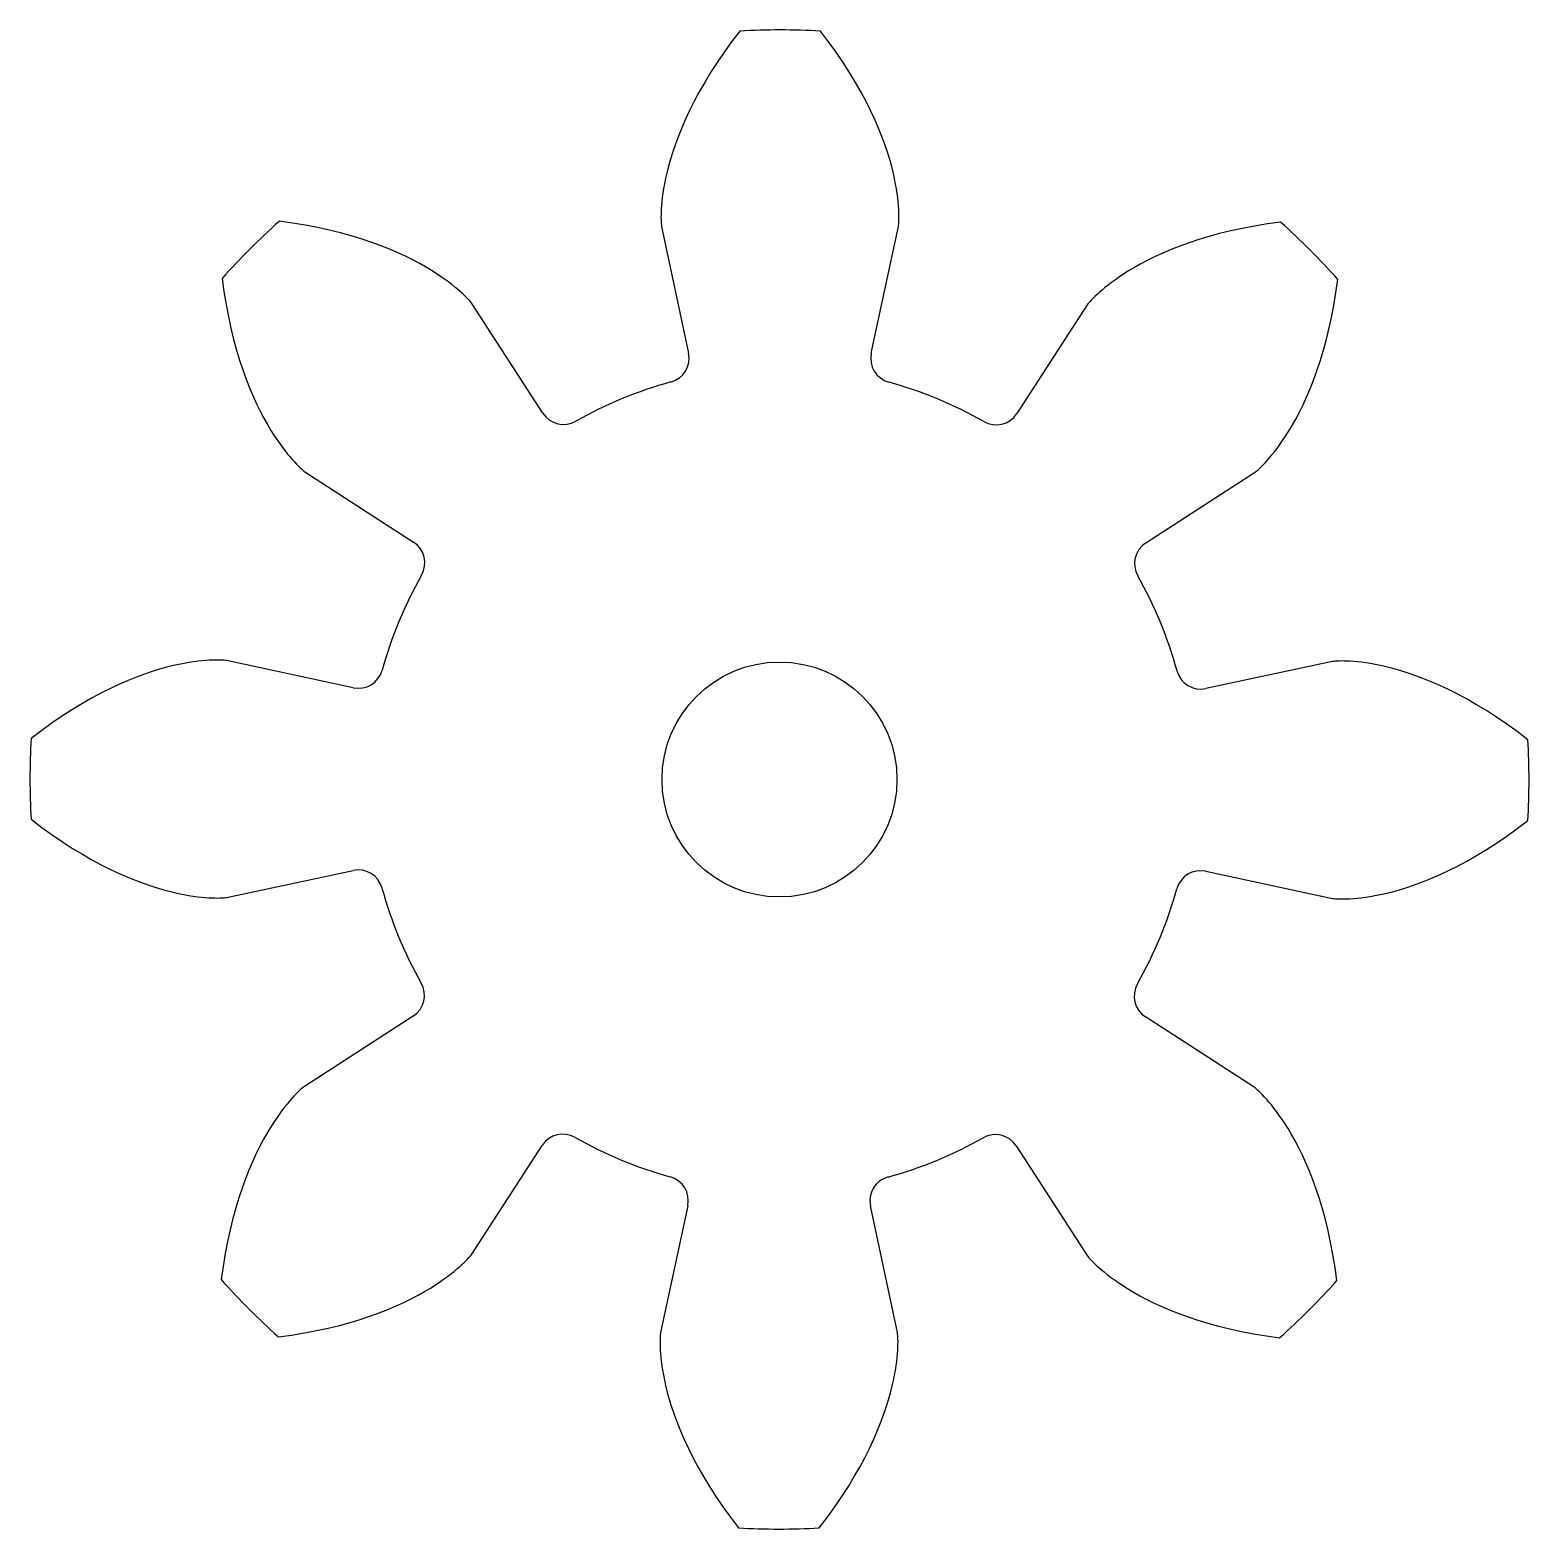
# Model space of a CAD drawing. Header units: millimetres. Extents: x -12.2 to 12.2, y -12.2 to 12.2.
import ezdxf

# ---------------------------------------------------------------- set-up
doc = ezdxf.new("R2010")
doc.units = ezdxf.units.MM
doc.layers.get('0').update_dxf_attribs({"linetype": 'CONTINUOUS'})

msp = doc.modelspace()

# ---------------------------------------------------------------- linework, layer by layer
for p, q in [((-1.914, 8.971), (-1.476, 6.917)), ((1.488, 6.914), (1.929, 8.968)), ((-3.837, 5.941), (-4.977, 7.706)), ((4.99, 7.697), (3.848, 5.934)), ((-7.697, 4.99), (-5.934, 3.848)), ((5.941, 3.837), (7.706, 4.977)), ((-6.914, 1.488), (-8.968, 1.929)), ((8.971, 1.914), (6.917, 1.476)), ((-8.971, -1.914), (-6.917, -1.476)), ((6.914, -1.488), (8.968, -1.929)), ((-5.941, -3.837), (-7.706, -4.977)), ((7.697, -4.99), (5.934, -3.848)), ((-4.99, -7.697), (-3.848, -5.934)), ((3.837, -5.941), (4.977, -7.706)), ((-1.488, -6.914), (-1.929, -8.968)), ((1.914, -8.971), (1.476, -6.917))]:
    msp.add_line(p, q)
msp.add_circle((0, 0), 1.905)
for centre, radius, start, end in [((0, 0), 12.157, 86.8573, 93.0427), ((0, 0), 12.157, 131.8573, 138.0427), ((0, 0), 12.157, 41.8573, 48.0427), ((-1.867, 6.833), 0.4, -74.721, 12.042), ((1.879, 6.83), 0.4, 167.858, 254.621), ((0, 0), 6.684, 105.279, 119.621), ((0, 0), 6.684, 60.279, 74.621), ((-3.501, 6.158), 0.4, 212.858, 299.621), ((3.512, 6.152), 0.4, 240.279, 327.042), ((-6.152, 3.512), 0.4, -29.721, 57.042), ((6.158, 3.501), 0.4, 122.858, 209.621), ((0, 0), 6.684, 150.279, 164.621), ((0, 0), 6.684, 15.279, 29.621), ((-6.83, 1.879), 0.4, 257.858, 344.621), ((6.833, 1.867), 0.4, 195.279, 282.042), ((0, 0), 12.157, 176.8573, 183.0427), ((0, 0), 12.157, -3.1427, 3.0427), ((-6.833, -1.867), 0.4, 15.279, 102.042), ((6.83, -1.879), 0.4, 77.858, 164.621), ((0, 0), 6.684, 195.279, 209.621), ((0, 0), 6.684, 330.279, 344.621), ((-6.158, -3.501), 0.4, -57.142, 29.621), ((6.152, -3.512), 0.4, 150.279, 237.042), ((-3.512, -6.152), 0.4, 60.279, 147.042), ((0, 0), 6.684, 240.279, 254.621), ((0, 0), 6.684, 285.279, 299.621), ((3.501, -6.158), 0.4, 32.858, 119.621), ((-1.879, -6.83), 0.4, -12.142, 74.621), ((1.867, -6.833), 0.4, 105.279, 192.042), ((0, 0), 12.157, 221.8573, 228.0427), ((0, 0), 12.157, 311.8573, 318.0427), ((0, 0), 12.157, 266.8573, 273.0427)]:
    msp.add_arc(centre, radius, start, end)
for points in [[(-0.645, 12.14), (-1.371, 11.209), (-1.692, 10.405), (-1.829, 9.836)], [(1.848, 9.83), (1.71, 10.402), (1.391, 11.207), (0.666, 12.139)], [(-1.829, 9.836), (-1.943, 9.35), (-1.925, 9.066), (-1.914, 8.971)], [(1.929, 8.968), (1.941, 9.063), (1.959, 9.346), (1.848, 9.83)], [(-5.644, 8.257), (-6.146, 8.565), (-6.941, 8.908), (-8.112, 9.055)], [(8.128, 9.04), (6.957, 8.896), (6.161, 8.554), (5.662, 8.248)], [(-9.04, 8.128), (-8.896, 6.957), (-8.554, 6.161), (-8.248, 5.662)], [(-4.977, 7.706), (-5.036, 7.781), (-5.223, 7.994), (-5.644, 8.257)], [(5.662, 8.248), (5.237, 7.985), (5.049, 7.772), (4.99, 7.697)], [(8.257, 5.644), (8.565, 6.146), (8.908, 6.941), (9.055, 8.112)], [(-8.248, 5.662), (-7.985, 5.237), (-7.772, 5.049), (-7.697, 4.99)], [(7.706, 4.977), (7.781, 5.036), (7.994, 5.223), (8.257, 5.644)], [(-8.968, 1.929), (-9.063, 1.941), (-9.346, 1.959), (-9.83, 1.848)], [(-9.83, 1.848), (-10.402, 1.71), (-11.207, 1.391), (-12.139, 0.666)], [(9.836, 1.829), (9.35, 1.943), (9.066, 1.925), (8.971, 1.914)], [(12.14, 0.645), (11.209, 1.371), (10.405, 1.692), (9.836, 1.829)], [(-12.14, -0.645), (-11.209, -1.371), (-10.405, -1.692), (-9.836, -1.829)], [(9.83, -1.848), (10.402, -1.71), (11.207, -1.391), (12.139, -0.666)], [(-9.836, -1.829), (-9.35, -1.943), (-9.066, -1.925), (-8.971, -1.914)], [(8.968, -1.929), (9.063, -1.941), (9.346, -1.959), (9.83, -1.848)], [(-7.706, -4.977), (-7.781, -5.036), (-7.994, -5.223), (-8.257, -5.644)], [(8.248, -5.662), (7.985, -5.237), (7.772, -5.049), (7.697, -4.99)], [(-8.257, -5.644), (-8.565, -6.146), (-8.908, -6.941), (-9.055, -8.112)], [(9.04, -8.128), (8.896, -6.957), (8.554, -6.161), (8.248, -5.662)], [(-5.662, -8.248), (-5.237, -7.985), (-5.049, -7.772), (-4.99, -7.697)], [(4.977, -7.706), (5.036, -7.781), (5.223, -7.994), (5.644, -8.257)], [(-8.128, -9.04), (-6.957, -8.896), (-6.161, -8.554), (-5.662, -8.248)], [(5.644, -8.257), (6.146, -8.565), (6.941, -8.908), (8.112, -9.055)], [(-1.929, -8.968), (-1.941, -9.063), (-1.959, -9.346), (-1.848, -9.83)], [(1.829, -9.836), (1.943, -9.35), (1.925, -9.066), (1.914, -8.971)], [(-1.848, -9.83), (-1.71, -10.402), (-1.391, -11.207), (-0.666, -12.139)], [(0.645, -12.14), (1.371, -11.209), (1.692, -10.405), (1.829, -9.836)]]:
    msp.add_open_spline(points, degree=3)

doc.saveas('drawing.dxf')
